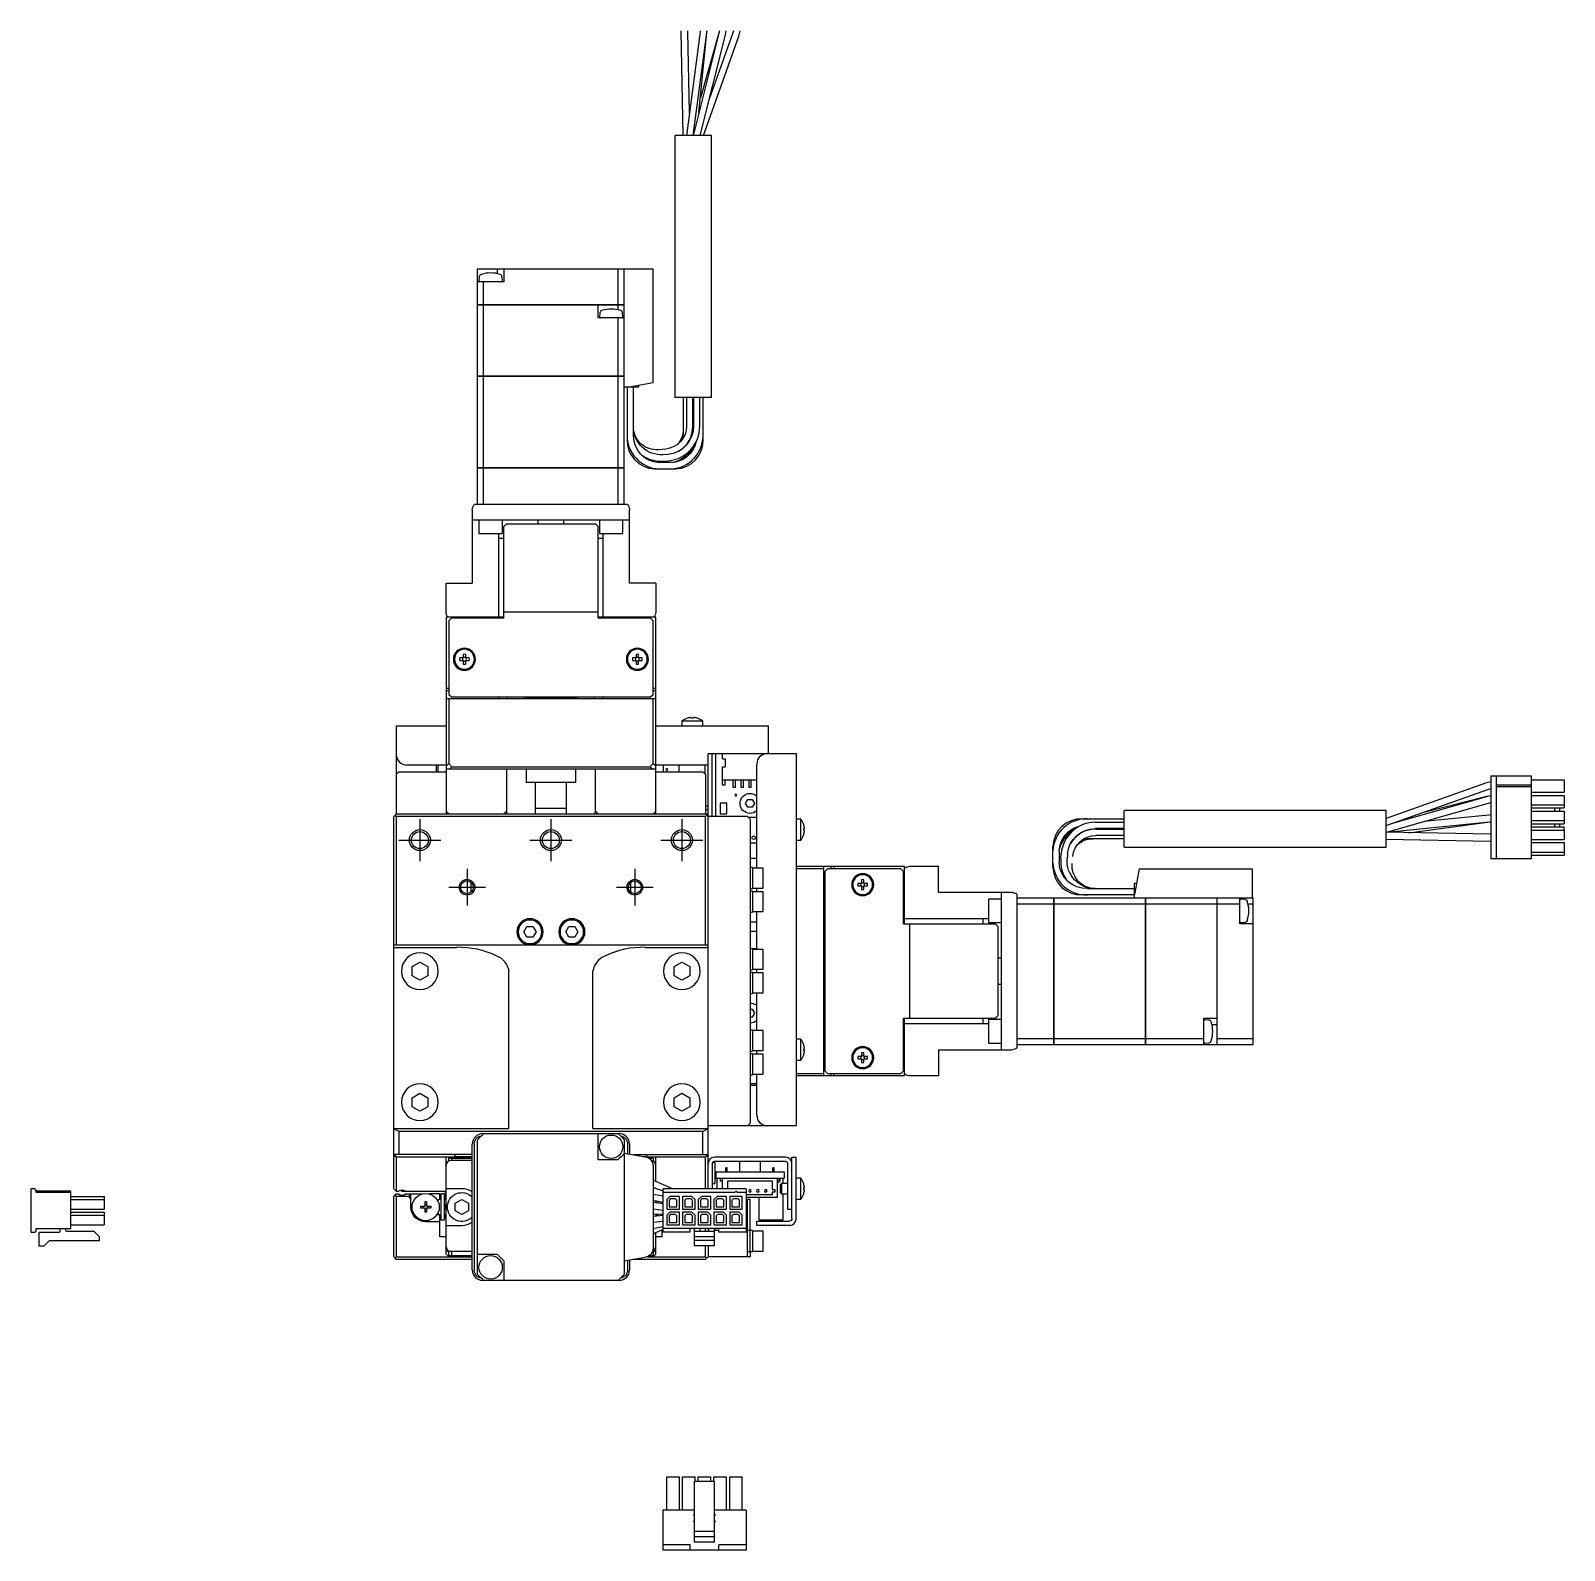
# Model space of a CAD drawing. Extents: x 0 to 1191, y -8 to 932.
# Drawn here: x 278.4 to 571.1, y 288.4 to 578.3 of the extents above; entities that cross this region are included whole.
import ezdxf

# ---------------------------------------------------------------- set-up
doc = ezdxf.new("R2010")
doc.units = 0
doc.header["$LTSCALE"] = 0.5
doc.linetypes.add('CENTER', pattern=[50.8, 31.75, -6.35, 6.35, -6.35])
for name, color, linetype in [('MSM_CENTER', 1, 'CENTER'), ('MSM_CONTINUOUS', 7, 'CONTINUOUS'), ('MSM_NARROW', 5, 'CONTINUOUS')]:
    doc.layers.add(name, color=color, linetype=linetype)

msp = doc.modelspace()

# ---------------------------------------------------------------- linework, layer by layer
at = {"layer": 'MSM_CENTER'}
for p, q in [((352.68, 427.88), (352.68, 419.88)), ((377.68, 427.88), (377.68, 419.88)), ((402.68, 427.88), (402.68, 419.88)), ((348.68, 423.88), (356.68, 423.88)), ((373.68, 423.88), (381.68, 423.88)), ((398.68, 423.88), (406.68, 423.88)), ((361.68, 418.38), (361.68, 411.38)), ((393.68, 418.38), (393.68, 411.38)), ((358.18, 414.88), (365.18, 414.88)), ((390.18, 414.88), (397.18, 414.88))]:
    msp.add_line(p, q, dxfattribs=at)
at = {"layer": 'MSM_CONTINUOUS'}
for p, q in [((402.48, 578.28), (402.49, 578.17)), ((402.49, 578.28), (402.49, 578.1)), ((402.49, 578.17), (402.88, 558.28)), ((406.15, 578.03), (403.53, 558.28)), ((403.79, 578.13), (403.79, 578.28)), ((404.1, 562.58), (403.79, 578.13)), ((404.84, 558.28), (407.44, 577.86)), ((409.75, 577.83), (404.87, 558.49)), ((405.93, 562.69), (407.45, 577.87)), ((406.17, 578.28), (406.15, 578.03)), ((406.15, 558.28), (411.01, 577.51)), ((409.72, 577.78), (406.21, 565.46)), ((406.82, 558.28), (413.56, 577.24)), ((407.44, 577.86), (407.47, 578.28)), ((407.45, 577.87), (407.48, 578.28)), ((412.33, 577.68), (407.9, 565.2)), ((409.83, 578.28), (409.72, 577.78)), ((409.84, 578.28), (409.75, 577.83)), ((411.01, 577.51), (411.15, 578.28)), ((412.5, 578.28), (412.33, 577.67)), ((413.56, 577.24), (413.82, 578.28)), ((413.56, 577.24), (413.82, 578.28)), ((408.33, 558.28), (401.33, 558.28)), ((401.33, 558.28), (401.33, 508.28)), ((408.33, 508.28), (408.33, 558.28)), ((363.68, 525.99), (363.68, 532.88)), ((363.68, 532.88), (391.68, 532.88)), ((367.43, 532.88), (367.43, 531.93)), ((368.68, 532.88), (368.68, 530.38)), ((390.53, 525.99), (390.53, 532.88)), ((391.68, 494.88), (391.68, 532.88)), ((397.18, 532.78), (391.68, 532.78)), ((397.18, 511.14), (397.18, 532.78)), ((368.68, 530.38), (363.68, 530.38)), ((364.02, 531.35), (363.95, 530.58)), ((364.84, 525.99), (364.84, 530.38)), ((368.42, 530.58), (368.35, 531.35)), ((363.68, 525.99), (391.68, 525.99)), ((363.68, 512.38), (363.68, 525.98)), ((391.68, 525.98), (363.68, 525.98)), ((363.69, 525.98), (363.69, 525.99)), ((364.84, 525.98), (364.84, 525.99)), ((364.84, 512.38), (364.84, 525.98)), ((386.68, 523.48), (386.68, 525.98)), ((387.02, 524.46), (386.95, 523.69)), ((390.43, 525.98), (390.43, 525.04)), ((390.53, 525.98), (390.53, 525.99)), ((391.42, 523.69), (391.35, 524.46)), ((391.67, 525.98), (391.67, 525.99)), ((391.68, 523.48), (386.68, 523.48)), ((390.53, 512.38), (390.53, 523.48)), ((363.68, 512.38), (391.68, 512.38)), ((363.68, 494.88), (363.68, 512.37)), ((391.68, 512.37), (363.68, 512.37)), ((363.69, 512.38), (363.69, 512.37)), ((364.84, 512.38), (364.84, 512.37)), ((364.84, 494.88), (364.84, 512.37)), ((390.53, 512.38), (390.53, 512.37)), ((390.53, 494.88), (390.53, 512.37)), ((391.67, 512.38), (391.67, 512.37)), ((394.48, 510.28), (391.68, 510.28)), ((392.23, 510.28), (392.23, 500.28)), ((392.28, 510.28), (397.18, 511.14)), ((393.43, 501.28), (393.43, 510.28)), ((394.48, 510.28), (394.48, 510.66)), ((408.33, 508.28), (401.33, 508.28)), ((402.93, 508.28), (402.93, 501.28)), ((403.58, 508.28), (403.58, 502.86)), ((404.78, 502.86), (404.78, 508.28)), ((404.88, 508.28), (404.88, 502.83)), ((406.08, 502.83), (406.08, 508.28)), ((406.73, 500.28), (406.73, 508.28)), ((402.93, 501.28), (402.81, 500.36)), ((399.59, 498.47), (398.2, 498.35)), ((363.68, 494.88), (391.68, 494.88)), ((363.68, 487.88), (363.68, 494.87)), ((391.68, 494.87), (363.68, 494.87)), ((363.69, 494.88), (363.69, 494.87)), ((364.84, 494.88), (364.84, 494.87)), ((364.84, 487.88), (364.84, 494.87)), ((390.53, 494.88), (390.53, 494.87)), ((390.53, 487.88), (390.53, 494.87)), ((391.67, 494.88), (391.67, 494.87)), ((391.68, 487.88), (391.68, 494.87)), ((397.44, 494.68), (401.53, 494.68)), ((400.61, 495.88), (398.36, 495.88)), ((400.03, 497.45), (399.1, 497.37)), ((399.2, 496.18), (400.12, 496.25)), ((362.68, 486.88), (362.68, 472.88)), ((392.3, 487.88), (363.07, 487.88)), ((392.68, 472.88), (392.68, 486.88)), ((392.68, 484.88), (362.68, 484.88)), ((363.93, 484.88), (363.93, 482.38)), ((368.43, 482.38), (368.43, 484.88)), ((369.18, 484.18), (368.68, 483.68)), ((368.68, 466.18), (368.68, 483.68)), ((369.18, 484.18), (386.18, 484.18)), ((375.18, 484.88), (375.18, 484.18)), ((380.18, 484.18), (380.18, 484.88)), ((386.68, 483.68), (386.18, 484.18)), ((386.68, 466.18), (386.68, 483.68)), ((386.93, 484.88), (386.93, 482.38)), ((391.43, 482.38), (391.43, 484.88)), ((363.93, 482.38), (368.43, 482.38)), ((367.68, 482.38), (367.68, 466.18)), ((368.68, 481.38), (367.68, 481.38)), ((387.68, 481.38), (386.68, 481.38)), ((386.93, 482.38), (391.43, 482.38)), ((387.68, 466.18), (387.68, 482.38)), ((357.68, 467.38), (357.68, 472.88)), ((357.68, 472.88), (362.68, 472.88)), ((397.68, 472.88), (392.68, 472.88)), ((397.68, 472.88), (397.68, 467.38)), ((368.68, 466.38), (357.68, 466.38)), ((357.68, 466.38), (357.68, 428.88)), ((358.68, 466.18), (358.18, 465.68)), ((358.18, 465.68), (358.18, 451.68)), ((368.68, 466.18), (358.68, 466.18)), ((386.68, 467.38), (368.68, 467.38)), ((397.68, 466.38), (386.68, 466.38)), ((396.68, 466.18), (386.68, 466.18)), ((397.18, 465.68), (396.68, 466.18)), ((397.18, 451.68), (397.18, 465.68)), ((397.68, 428.88), (397.68, 466.38)), ((360.94, 458.62), (360.27, 458.62)), ((360.27, 458.14), (360.94, 458.14)), ((360.94, 459.3), (360.94, 458.62)), ((360.94, 458.14), (360.94, 457.46)), ((361.42, 458.62), (361.42, 459.3)), ((362.1, 458.62), (361.42, 458.62)), ((361.42, 458.14), (362.1, 458.14)), ((361.42, 457.46), (361.42, 458.14)), ((393.94, 458.62), (393.27, 458.62)), ((393.27, 458.14), (393.94, 458.14)), ((393.94, 459.3), (393.94, 458.62)), ((393.94, 458.14), (393.94, 457.46)), ((394.42, 458.62), (394.42, 459.3)), ((395.1, 458.62), (394.42, 458.62)), ((394.42, 457.46), (394.42, 458.14)), ((394.42, 458.14), (395.1, 458.14)), ((357.68, 452.88), (358.18, 452.88)), ((358.18, 452.38), (357.68, 452.38)), ((357.68, 450.88), (397.68, 450.88)), ((358.18, 451.68), (358.68, 451.18)), ((358.18, 450.88), (358.18, 438.49)), ((358.68, 451.18), (396.68, 451.18)), ((367.68, 451.18), (367.68, 450.88)), ((369.43, 450.88), (369.43, 451.18)), ((372.68, 451.18), (372.68, 451.08)), ((372.68, 451.08), (382.68, 451.08)), ((372.68, 451.08), (372.88, 450.88)), ((382.48, 450.88), (382.68, 451.08)), ((382.68, 451.08), (382.68, 451.18)), ((385.93, 451.18), (385.93, 450.88)), ((387.68, 450.88), (387.68, 451.18)), ((396.68, 451.18), (397.18, 451.68)), ((397.18, 452.88), (397.68, 452.88)), ((397.68, 452.38), (397.18, 452.38)), ((397.18, 438.49), (397.18, 450.88)), ((348.18, 445.68), (348.18, 428.88)), ((348.18, 445.68), (357.68, 445.68)), ((397.68, 445.68), (419.18, 445.68)), ((406.68, 446.57), (402.68, 446.57)), ((402.68, 446.57), (402.68, 445.68)), ((403.76, 447.13), (403.73, 447.13)), ((404.48, 447.13), (404.48, 447.26)), ((404.88, 447.13), (404.48, 447.13)), ((404.88, 447.26), (404.88, 447.13)), ((405.63, 447.13), (405.61, 447.13)), ((406.68, 445.68), (406.68, 446.57)), ((419.18, 440.38), (419.18, 445.68)), ((407.68, 357.38), (407.68, 440.38)), ((407.68, 440.38), (424.48, 440.38)), ((408.48, 428.38), (408.48, 440.38)), ((409.18, 428.38), (409.18, 440.38)), ((410.43, 439.38), (410.43, 440.38)), ((410.43, 439.38), (410.93, 439.38)), ((410.93, 439.38), (410.93, 437.88)), ((424.48, 440.38), (424.48, 369.38)), ((348.68, 436.88), (348.18, 436.38)), ((348.68, 436.88), (357.68, 436.88)), ((357.68, 438.18), (350.18, 438.18)), ((355.88, 436.88), (355.88, 438.18)), ((356.18, 436.88), (356.18, 438.18)), ((357.68, 437.99), (358.18, 438.49)), ((397.68, 437.38), (357.68, 437.38)), ((358.18, 438.49), (358.8, 437.88)), ((358.8, 437.88), (358.3, 437.38)), ((358.8, 437.88), (396.57, 437.88)), ((369.2, 437.38), (369.2, 429.38)), ((372.93, 437.38), (372.93, 434.88)), ((382.43, 434.88), (382.43, 437.38)), ((386.17, 429.38), (386.17, 437.38)), ((396.57, 437.88), (397.18, 438.49)), ((397.07, 437.38), (396.57, 437.88)), ((397.18, 438.49), (397.68, 437.99)), ((407.68, 438.18), (397.68, 438.18)), ((397.68, 436.88), (406.68, 436.88)), ((399.18, 436.88), (399.18, 438.18)), ((402.13, 436.88), (402.13, 438.18)), ((407.18, 436.38), (406.68, 436.88)), ((407.03, 438.18), (407.03, 436.53)), ((407.18, 436.38), (407.18, 428.88)), ((410.43, 437.88), (410.93, 437.88)), ((410.43, 434.38), (410.43, 437.88)), ((416.98, 418.53), (416.98, 438.38)), ((557.08, 436.13), (564.73, 436.13)), ((557.08, 436.13), (557.08, 420.28)), ((558.1, 436.13), (558.1, 420.28)), ((564.73, 436.13), (564.73, 420.28)), ((382.43, 434.88), (372.93, 434.88)), ((374.68, 434.88), (374.68, 428.88)), ((380.68, 428.88), (380.68, 434.88)), ((410.43, 435.38), (416.98, 435.38)), ((410.93, 434.38), (410.43, 434.38)), ((410.93, 434.38), (410.93, 435.38)), ((412.43, 435.38), (412.43, 433.88)), ((412.93, 433.88), (412.43, 433.88)), ((412.93, 433.88), (412.93, 435.38)), ((413.93, 435.38), (413.93, 433.88)), ((414.43, 433.88), (413.93, 433.88)), ((414.43, 433.88), (414.43, 435.38)), ((415.43, 435.38), (415.43, 433.88)), ((415.93, 433.88), (415.43, 433.88)), ((415.93, 433.88), (415.93, 435.38)), ((416.93, 435.38), (416.93, 433.88)), ((416.98, 433.88), (416.93, 433.88)), ((556.05, 434.75), (537.08, 428.02)), ((537.08, 426.64), (556.49, 433.52)), ((557.08, 435.01), (556.05, 434.75)), ((556.48, 433.52), (557.08, 433.69)), ((556.49, 433.52), (557.08, 433.69)), ((564.73, 434.35), (558.1, 434.35)), ((564.73, 434.05), (558.1, 434.05)), ((564.73, 435.4), (571.08, 435.4)), ((571.08, 435.4), (571.08, 433)), ((407.68, 430.38), (407.18, 430.38)), ((409.98, 430.9), (409.98, 428.9)), ((411.23, 430.9), (409.98, 430.9)), ((411.23, 428.9), (411.23, 430.9)), ((414.82, 430.88), (415.25, 431.63)), ((415.25, 430.13), (414.82, 430.88)), ((415.25, 431.63), (416.12, 431.63)), ((416.12, 431.63), (416.55, 430.88)), ((416.55, 430.88), (416.12, 430.13)), ((537.17, 425.37), (556.59, 430.91)), ((556.23, 432.16), (538.02, 426.97)), ((556.32, 432.2), (544.01, 429.1)), ((557.08, 432.33), (556.23, 432.16)), ((557.08, 432.34), (556.32, 432.2)), ((556.59, 430.91), (557.08, 431.02)), ((564.73, 433), (571.08, 433)), ((564.73, 432.4), (571.08, 432.4)), ((564.73, 430.6), (571.08, 430.6)), ((571.08, 432.4), (571.08, 430.6)), ((571.08, 430.6), (571.08, 430)), ((347.93, 428.63), (347.68, 428.38)), ((347.68, 357.38), (347.68, 428.38)), ((348.18, 428.88), (347.93, 428.63)), ((348.18, 428.38), (347.93, 428.63)), ((348.18, 428.88), (407.68, 428.88)), ((407.18, 428.38), (348.18, 428.38)), ((348.18, 428.38), (348.18, 403.88)), ((358.18, 428.88), (357.68, 429.38)), ((369.2, 429.38), (368.7, 428.88)), ((369.38, 428.88), (369.2, 429.38)), ((380.68, 429.88), (374.68, 429.88)), ((386.17, 429.38), (385.99, 428.88)), ((386.67, 428.88), (386.17, 429.38)), ((397.68, 429.38), (397.18, 428.88)), ((407.68, 429.68), (407.18, 429.68)), ((407.43, 428.63), (407.18, 428.88)), ((407.43, 428.63), (407.18, 428.38)), ((407.18, 403.88), (407.18, 428.38)), ((407.68, 428.38), (407.43, 428.63)), ((415.18, 428.38), (407.68, 428.38)), ((409.98, 428.9), (411.23, 428.9)), ((415.68, 427.88), (415.18, 428.38)), ((416.12, 430.13), (415.25, 430.13)), ((415.34, 428.22), (416.98, 428.22)), ((415.68, 427.88), (415.68, 369.88)), ((425.38, 427.88), (424.48, 427.88)), ((425.38, 423.88), (425.38, 427.88)), ((479.08, 427.93), (487.08, 427.93)), ((487.08, 422.53), (487.08, 429.53)), ((537.08, 429.53), (487.08, 429.53)), ((537.08, 422.53), (537.08, 429.53)), ((537.21, 425.39), (556.81, 427.35)), ((541.38, 425.29), (556.84, 427.34)), ((556.68, 428.64), (544.27, 427.4)), ((557.08, 428.67), (556.68, 428.64)), ((556.81, 427.35), (557.08, 427.37)), ((564.73, 430), (571.08, 430)), ((564.73, 429.4), (571.08, 429.4)), ((564.73, 427.6), (571.08, 427.6)), ((569.19, 430), (569.19, 429.4)), ((570.19, 430), (570.19, 429.4)), ((571.08, 429.4), (571.08, 427.6)), ((571.08, 427.6), (571.08, 427)), ((425.94, 426.8), (425.94, 426.83)), ((425.94, 426.08), (426.07, 426.08)), ((425.94, 425.68), (425.94, 426.08)), ((426.07, 425.68), (425.94, 425.68)), ((425.94, 424.93), (425.94, 424.95)), ((481.64, 427.28), (487.08, 427.28)), ((487.08, 426.08), (481.64, 426.08)), ((481.66, 425.98), (487.08, 425.98)), ((487.08, 424.78), (481.66, 424.78)), ((557, 424.98), (537.08, 425.38)), ((557.08, 424.98), (556.93, 424.98)), ((557.08, 424.98), (557, 424.98)), ((564.73, 427), (571.08, 427)), ((564.73, 426.4), (571.08, 426.4)), ((564.73, 425.8), (571.08, 425.8)), ((569.19, 427), (569.19, 426.4)), ((570.19, 427), (570.19, 426.4)), ((571.08, 425.8), (571.08, 426.4)), ((571.08, 425.8), (571.08, 424)), ((416.98, 423.32), (415.68, 423.32)), ((424.48, 423.88), (425.38, 423.88)), ((473.48, 418.63), (473.48, 422.72)), ((474.68, 421.8), (474.68, 419.55)), ((480.08, 424.13), (479.17, 424)), ((487.08, 424.13), (480.08, 424.13)), ((487.08, 422.53), (537.08, 422.53)), ((537.08, 424.08), (556.98, 423.68)), ((556.98, 423.68), (557.08, 423.68)), ((564.73, 424), (571.08, 424)), ((564.73, 423.4), (571.08, 423.4)), ((564.73, 421.6), (571.08, 421.6)), ((571.08, 423.4), (571.08, 421.6)), ((571.08, 421.6), (571.08, 421)), ((416.98, 420.38), (415.68, 420.38)), ((416.18, 418.63), (415.68, 418.63)), ((416.18, 418.63), (416.18, 414.63)), ((424.48, 418.88), (445.18, 418.88)), ((429.68, 418.88), (429.68, 378.88)), ((431.18, 418.38), (431.18, 418.88)), ((431.68, 418.88), (431.68, 418.38)), ((445.18, 407.88), (445.18, 418.88)), ((446.18, 418.88), (451.68, 418.88)), ((451.68, 413.88), (451.68, 418.88)), ((474.99, 420.39), (475.06, 421.31)), ((476.25, 421.22), (476.18, 420.29)), ((564.73, 420.28), (557.08, 420.28)), ((564.73, 421), (571.08, 421)), ((362.48, 413.94), (362.48, 415.81)), ((392.88, 415.81), (392.88, 413.94)), ((418.18, 418.53), (416.18, 418.53)), ((418.18, 414.73), (418.18, 418.53)), ((429.68, 418.38), (424.48, 418.38)), ((430.48, 418.38), (429.98, 417.88)), ((429.98, 417.88), (429.98, 379.88)), ((444.48, 418.38), (430.48, 418.38)), ((436.94, 415.62), (436.27, 415.62)), ((436.94, 416.3), (436.94, 415.62)), ((437.42, 415.62), (437.42, 416.3)), ((438.1, 415.62), (437.42, 415.62)), ((444.98, 417.88), (444.48, 418.38)), ((444.98, 407.88), (444.98, 417.88)), ((489.95, 418.38), (489.08, 413.48)), ((489.08, 412.88), (489.08, 415.68)), ((489.08, 415.68), (489.47, 415.68)), ((489.95, 418.38), (511.58, 418.38)), ((511.58, 412.88), (511.58, 418.38)), ((415.68, 414.63), (416.18, 414.63)), ((416.18, 414.13), (415.68, 414.13)), ((416.18, 414.73), (418.18, 414.73)), ((416.18, 414.13), (416.18, 410.13)), ((418.18, 414.03), (416.18, 414.03)), ((416.98, 414.03), (416.98, 414.73)), ((418.18, 410.23), (418.18, 414.03)), ((436.27, 415.14), (436.94, 415.14)), ((436.94, 415.14), (436.94, 414.46)), ((437.42, 414.46), (437.42, 415.14)), ((437.42, 415.14), (438.1, 415.14)), ((465.68, 413.88), (451.68, 413.88)), ((463.68, 383.88), (463.68, 413.88)), ((466.68, 384.26), (466.68, 413.49)), ((466.68, 412.88), (473.67, 412.88)), ((473.67, 384.88), (473.67, 412.88)), ((473.68, 412.87), (473.67, 412.87)), ((473.68, 412.88), (511.68, 412.88)), ((473.68, 412.88), (473.68, 384.88)), ((489.08, 413.43), (479.08, 413.43)), ((480.08, 414.63), (489.08, 414.63)), ((491.17, 384.88), (491.17, 412.88)), ((491.18, 412.87), (491.17, 412.87)), ((491.18, 412.88), (491.18, 384.88)), ((504.78, 412.88), (504.78, 384.88)), ((504.78, 412.87), (504.79, 412.87)), ((504.79, 412.88), (504.79, 384.88)), ((509.18, 407.88), (509.18, 412.88)), ((511.68, 384.88), (511.68, 412.88)), ((415.68, 410.13), (416.18, 410.13)), ((416.18, 410.23), (418.18, 410.23)), ((416.98, 403.03), (416.98, 410.23)), ((461.18, 412.63), (461.18, 408.13)), ((463.68, 412.63), (461.18, 412.63)), ((466.68, 411.72), (473.67, 411.72)), ((473.68, 411.72), (473.67, 411.72)), ((473.68, 411.72), (491.17, 411.72)), ((491.18, 411.72), (491.17, 411.72)), ((491.18, 411.72), (504.78, 411.72)), ((504.78, 411.72), (504.79, 411.72)), ((504.79, 411.72), (509.18, 411.72)), ((510.16, 412.54), (509.39, 412.61)), ((511.68, 411.63), (510.74, 411.63)), ((372.53, 406.38), (373.11, 407.38)), ((373.11, 407.38), (374.26, 407.38)), ((374.26, 407.38), (374.84, 406.38)), ((380.53, 406.38), (381.11, 407.38)), ((381.11, 407.38), (382.26, 407.38)), ((382.26, 407.38), (382.84, 406.38)), ((415.68, 408.3), (416.98, 408.3)), ((429.98, 408.88), (429.68, 408.88)), ((429.68, 407.13), (429.98, 407.13)), ((461.18, 408.88), (444.98, 408.88)), ((444.98, 407.88), (462.48, 407.88)), ((446.18, 389.88), (446.18, 407.88)), ((460.18, 407.88), (460.18, 408.88)), ((461.18, 408.13), (463.68, 408.13)), ((462.98, 407.38), (462.48, 407.88)), ((462.98, 407.38), (462.98, 390.38)), ((511.68, 407.88), (509.18, 407.88)), ((509.39, 408.15), (510.16, 408.21)), ((373.11, 405.38), (372.53, 406.38)), ((374.26, 405.38), (373.11, 405.38)), ((374.84, 406.38), (374.26, 405.38)), ((381.11, 405.38), (380.53, 406.38)), ((382.26, 405.38), (381.11, 405.38)), ((382.84, 406.38), (382.26, 405.38)), ((416.98, 406.42), (415.68, 406.42)), ((347.68, 403.88), (407.68, 403.88)), ((347.68, 403.42), (359.68, 403.42)), ((395.68, 403.42), (407.68, 403.42)), ((415.68, 403.22), (416.98, 403.22)), ((416.18, 403.13), (415.68, 403.13)), ((416.18, 403.13), (416.18, 399.13)), ((418.18, 403.03), (416.18, 403.03)), ((418.18, 399.23), (418.18, 403.03)), ((429.88, 403.88), (429.68, 403.68)), ((429.88, 403.88), (429.88, 393.88)), ((429.98, 403.88), (429.88, 403.88)), ((463.68, 401.38), (462.98, 401.38)), ((351.18, 399.74), (352.68, 400.61)), ((351.18, 398.01), (351.18, 399.74)), ((352.68, 400.61), (354.18, 399.74)), ((354.18, 399.74), (354.18, 398.01)), ((369.68, 368.88), (369.68, 398.86)), ((385.68, 368.88), (385.68, 398.86)), ((401.18, 399.74), (402.68, 400.61)), ((401.18, 398.01), (401.18, 399.74)), ((402.68, 400.61), (404.18, 399.74)), ((404.18, 399.74), (404.18, 398.01)), ((415.68, 399.13), (416.18, 399.13)), ((416.18, 398.63), (415.68, 398.63)), ((416.18, 399.23), (418.18, 399.23)), ((416.18, 398.63), (416.18, 394.63)), ((418.18, 398.53), (416.18, 398.53)), ((416.98, 398.53), (416.98, 399.23)), ((418.18, 394.73), (418.18, 398.53)), ((352.68, 397.14), (351.18, 398.01)), ((354.18, 398.01), (352.68, 397.14)), ((402.68, 397.14), (401.18, 398.01)), ((404.18, 398.01), (402.68, 397.14)), ((462.98, 396.38), (463.68, 396.38)), ((415.68, 394.63), (416.18, 394.63)), ((416.18, 394.73), (418.18, 394.73)), ((416.98, 387.53), (416.98, 394.73)), ((429.68, 394.08), (429.88, 393.88)), ((429.88, 393.88), (429.98, 393.88)), ((415.68, 391.63), (416.12, 391.63)), ((416.12, 390.13), (415.68, 390.13)), ((416.12, 391.63), (416.55, 390.88)), ((416.55, 390.88), (416.12, 390.13)), ((429.98, 390.63), (429.68, 390.63)), ((444.98, 379.88), (444.98, 389.88)), ((444.98, 389.88), (462.48, 389.88)), ((445.18, 378.88), (445.18, 389.88)), ((460.18, 388.88), (460.18, 389.88)), ((461.18, 389.63), (461.18, 385.13)), ((463.68, 389.63), (461.18, 389.63)), ((462.48, 389.88), (462.98, 390.38)), ((502.28, 389.88), (504.78, 389.88)), ((502.28, 384.88), (502.28, 389.88)), ((503.27, 389.54), (502.5, 389.61)), ((416.18, 387.63), (415.68, 387.63)), ((416.18, 387.63), (416.18, 383.63)), ((418.18, 387.53), (416.18, 387.53)), ((418.18, 383.73), (418.18, 387.53)), ((429.68, 388.88), (429.98, 388.88)), ((444.98, 388.88), (461.18, 388.88)), ((504.78, 388.63), (503.85, 388.63)), ((415.68, 383.63), (416.18, 383.63)), ((416.18, 383.73), (418.18, 383.73)), ((416.98, 383.03), (416.98, 383.73)), ((425.38, 385.88), (424.48, 385.88)), ((425.38, 381.88), (425.38, 385.88)), ((425.94, 384.8), (425.94, 384.83)), ((425.94, 384.08), (426.07, 384.08)), ((425.94, 383.68), (425.94, 384.08)), ((426.07, 383.68), (425.94, 383.68)), ((451.68, 383.88), (451.68, 378.88)), ((451.68, 383.88), (465.68, 383.88)), ((461.18, 385.13), (463.68, 385.13)), ((466.68, 386.03), (473.67, 386.03)), ((466.68, 384.88), (473.67, 384.88)), ((473.68, 386.04), (473.67, 386.04)), ((473.68, 384.89), (473.67, 384.89)), ((473.68, 386.03), (491.17, 386.03)), ((473.68, 384.88), (491.17, 384.88)), ((491.18, 386.04), (491.17, 386.04)), ((491.18, 384.89), (491.17, 384.89)), ((491.18, 386.03), (502.28, 386.03)), ((491.18, 384.88), (504.78, 384.88)), ((502.5, 385.15), (503.27, 385.21)), ((504.78, 386.04), (504.79, 386.04)), ((504.78, 384.89), (504.79, 384.89)), ((504.79, 386.03), (511.68, 386.03)), ((504.79, 384.88), (511.68, 384.88)), ((416.18, 383.13), (415.68, 383.13)), ((416.18, 383.13), (416.18, 379.13)), ((418.18, 383.03), (416.18, 383.03)), ((418.18, 379.23), (418.18, 383.03)), ((424.48, 381.88), (425.38, 381.88)), ((425.94, 382.93), (425.94, 382.95)), ((436.94, 382.62), (436.27, 382.62)), ((436.27, 382.14), (436.94, 382.14)), ((436.94, 383.3), (436.94, 382.62)), ((436.94, 382.14), (436.94, 381.46)), ((437.42, 382.62), (437.42, 383.3)), ((438.1, 382.62), (437.42, 382.62)), ((437.42, 382.14), (438.1, 382.14)), ((437.42, 381.46), (437.42, 382.14)), ((415.68, 379.13), (416.18, 379.13)), ((416.18, 379.23), (418.18, 379.23)), ((416.98, 371.38), (416.98, 379.23)), ((424.48, 379.38), (429.68, 379.38)), ((445.18, 378.88), (424.48, 378.88)), ((429.98, 379.88), (430.48, 379.38)), ((430.48, 379.38), (444.48, 379.38)), ((431.18, 378.88), (431.18, 379.38)), ((431.68, 379.38), (431.68, 378.88)), ((444.48, 379.38), (444.98, 379.88)), ((451.68, 378.88), (446.18, 378.88)), ((351.18, 374.74), (352.68, 375.61)), ((351.18, 373.01), (351.18, 374.74)), ((352.68, 375.61), (354.18, 374.74)), ((354.18, 374.74), (354.18, 373.01)), ((401.18, 374.74), (402.68, 375.61)), ((401.18, 373.01), (401.18, 374.74)), ((402.68, 375.61), (404.18, 374.74)), ((404.18, 374.74), (404.18, 373.01)), ((416.98, 377.38), (415.68, 377.38)), ((416.98, 377.08), (415.68, 377.08)), ((352.68, 372.14), (351.18, 373.01)), ((354.18, 373.01), (352.68, 372.14)), ((402.68, 372.14), (401.18, 373.01)), ((404.18, 373.01), (402.68, 372.14)), ((347.68, 368.88), (369.68, 368.88)), ((347.68, 368.79), (348.68, 368.33)), ((385.68, 368.88), (407.68, 368.88)), ((406.68, 368.33), (407.68, 368.79)), ((424.48, 369.38), (407.68, 369.38)), ((415.18, 369.38), (415.68, 369.88)), ((348.68, 368.33), (348.68, 363.88)), ((348.68, 368.33), (406.68, 368.33)), ((362.68, 341.88), (362.68, 365.88)), ((363.07, 341.88), (363.07, 365.88)), ((363.68, 341.03), (363.68, 366.72)), ((364.68, 367.88), (390.68, 367.88)), ((386.68, 362.88), (386.68, 367.88)), ((391.68, 366.72), (391.68, 341.03)), ((392.3, 365.88), (392.3, 364.07)), ((392.68, 365.88), (392.68, 364)), ((406.68, 363.88), (406.68, 368.33)), ((362.68, 363.88), (347.68, 363.88)), ((347.68, 363.38), (347.93, 363.63)), ((347.93, 363.63), (348.18, 363.88)), ((347.93, 363.63), (348.18, 363.38)), ((348.18, 363.38), (348.18, 356.88)), ((362.68, 363.38), (348.18, 363.38)), ((357.68, 344.88), (357.68, 363.38)), ((358.18, 362.64), (358.18, 363.18)), ((358.18, 363.18), (362.68, 363.18)), ((358.68, 363.18), (358.68, 362.78)), ((359.18, 363.88), (359.53, 363.53)), ((359.53, 363.53), (362.68, 363.53)), ((391.68, 364.18), (395.7, 363.47)), ((393.39, 363.88), (407.68, 363.88)), ((395.37, 363.53), (395.83, 363.53)), ((395.83, 363.53), (396.18, 363.88)), ((407.18, 363.38), (396.03, 363.38)), ((396.41, 363.18), (397.18, 363.18)), ((396.68, 362.94), (396.68, 363.18)), ((397.18, 363.18), (397.18, 362.64)), ((397.68, 358.77), (397.68, 363.38)), ((407.18, 363.88), (407.68, 363.38)), ((407.18, 363.38), (407.43, 363.63)), ((407.18, 357.34), (407.18, 363.38)), ((422.48, 363.38), (408.88, 363.38)), ((423.68, 351.68), (423.68, 363.38)), ((423.68, 363.38), (424.48, 363.38)), ((424.48, 351.58), (424.48, 363.38)), ((357.88, 362.38), (357.68, 362.38)), ((362.68, 362.78), (358.68, 362.78)), ((390.43, 362.88), (386.68, 362.88)), ((397.18, 361.7), (397.18, 346.06)), ((397.68, 362.38), (397.48, 362.38)), ((408.48, 362.18), (408.48, 357.38)), ((408.98, 362.38), (408.54, 362.38)), ((422.48, 362.58), (408.88, 362.58)), ((408.98, 362.38), (408.98, 358.38)), ((409.18, 360.58), (422.18, 360.58)), ((409.18, 360.58), (409.18, 359.38)), ((411.06, 360.58), (411.06, 361.38)), ((411.31, 361.38), (411.06, 361.38)), ((411.31, 360.58), (411.31, 361.38)), ((413.68, 362.58), (413.68, 360.58)), ((417.68, 360.58), (417.68, 362.58)), ((420.31, 361.38), (420.06, 361.38)), ((420.06, 360.58), (420.06, 361.38)), ((420.31, 360.58), (420.31, 361.38)), ((422.18, 360.58), (422.18, 359.38)), ((422.88, 353.38), (422.88, 362.18)), ((279.12, 357.34), (278.4, 357.34)), ((278.4, 357.34), (278.4, 349.06)), ((348.18, 356.88), (347.68, 357.38)), ((349.18, 357.12), (349.18, 356.88)), ((360.68, 357.38), (357.68, 357.38)), ((397.18, 358.98), (401.03, 357.34)), ((397.18, 357.61), (399.08, 357)), ((397.2, 357.67), (397.82, 357.41)), ((397.68, 357.45), (397.68, 357.46)), ((414.93, 357.34), (399.08, 357.34)), ((399.08, 349.06), (399.08, 357.34)), ((407.68, 357.38), (407.65, 357.34)), ((408.48, 357.38), (407.68, 357.38)), ((408.48, 358.38), (408.98, 358.38)), ((409.18, 359.38), (422.18, 359.38)), ((409.43, 357.34), (409.43, 359.38)), ((409.98, 359.38), (409.98, 358.83)), ((410.43, 358.83), (409.98, 358.83)), ((410.43, 357.34), (410.43, 359.38)), ((411.43, 357.34), (411.43, 358.88)), ((411.43, 358.88), (419.93, 358.88)), ((414.93, 357.34), (414.93, 349.06)), ((419.93, 358.88), (419.93, 357.23)), ((419.93, 357.23), (420.43, 357.23)), ((420.43, 357.23), (420.43, 356.73)), ((420.93, 355.68), (420.93, 359.38)), ((421.16, 358.58), (420.93, 358.58)), ((421.16, 359.38), (421.16, 358.58)), ((421.39, 358.83), (421.16, 358.83)), ((421.39, 359.38), (421.39, 358.83)), ((421.68, 358.38), (421.48, 358.18)), ((421.48, 356.58), (421.48, 358.18)), ((421.68, 358.38), (421.68, 356.38)), ((422.88, 358.38), (421.68, 358.38)), ((421.93, 359.38), (421.93, 358.38)), ((425.38, 359.38), (424.48, 359.38)), ((425.38, 355.38), (425.38, 359.38)), ((425.94, 358.3), (425.94, 358.33)), ((425.94, 357.58), (426.07, 357.58)), ((425.94, 357.18), (425.94, 357.58)), ((426.07, 357.18), (425.94, 357.18)), ((279.42, 356.63), (279.42, 357.04)), ((286.05, 356.88), (279.42, 356.88)), ((286.05, 356.63), (279.42, 356.63)), ((286.05, 349.77), (286.05, 356.88)), ((286.05, 355.9), (292.4, 355.9)), ((286.05, 355.3), (292.4, 355.3)), ((292.4, 355.9), (292.4, 353.5)), ((347.68, 355.88), (348.18, 356.38)), ((347.68, 344.38), (347.68, 355.88)), ((347.93, 356.13), (348.18, 355.88)), ((348.18, 356.88), (348.62, 356.88)), ((348.18, 356.38), (348.62, 356.38)), ((348.18, 355.88), (348.18, 344.38)), ((350.48, 355.88), (348.18, 355.88)), ((349.18, 356.88), (357.48, 356.88)), ((349.95, 356.38), (353.07, 356.38)), ((350.98, 356.23), (350.48, 355.88)), ((350.48, 355.88), (350.98, 355.38)), ((350.98, 353.88), (350.98, 356.38)), ((353.93, 354.88), (353.64, 354.88)), ((353.64, 354.88), (353.64, 354.08)), ((353.64, 354.35), (353.93, 354.35)), ((353.93, 354.88), (353.93, 354.08)), ((356.48, 356.38), (354.5, 356.38)), ((356.19, 355.26), (356.48, 355.43)), ((356.48, 355.43), (356.48, 356.38)), ((357.28, 356.38), (356.68, 356.38)), ((356.68, 356.38), (356.68, 351.38)), ((357.28, 356.38), (357.28, 351.38)), ((357.48, 356.88), (357.48, 355.43)), ((357.48, 356.65), (357.68, 356.65)), ((357.68, 355.31), (357.48, 355.43)), ((359.43, 354.6), (360.68, 355.32)), ((359.43, 353.15), (359.43, 354.6)), ((360.68, 355.32), (361.93, 354.6)), ((361.93, 354.6), (361.93, 353.15)), ((397.18, 356.35), (399.08, 355.99)), ((399.08, 354.77), (397.18, 355.13)), ((399.08, 354.48), (397.18, 354.75)), ((397.68, 355.04), (397.68, 354.68)), ((398.08, 354.96), (398.08, 354.62)), ((398.68, 354.84), (398.68, 354.54)), ((412.85, 356.63), (399.08, 356.63)), ((400.4, 355.9), (399.8, 355.3)), ((399.8, 355.3), (399.8, 353.5)), ((400.47, 355.45), (400.22, 355.2)), ((400.22, 355.2), (400.22, 353.95)), ((402.2, 355.9), (400.4, 355.9)), ((401.44, 355.45), (400.47, 355.45)), ((401.69, 355.2), (401.44, 355.45)), ((401.69, 353.95), (401.69, 355.2)), ((402.2, 353.5), (402.2, 355.9)), ((402.8, 355.9), (402.8, 353.5)), ((404.6, 355.9), (402.8, 355.9)), ((403.47, 355.45), (403.22, 355.2)), ((403.22, 355.2), (403.22, 353.95)), ((404.44, 355.45), (403.47, 355.45)), ((404.69, 355.2), (404.44, 355.45)), ((404.6, 355.9), (405.2, 355.3)), ((404.69, 353.95), (404.69, 355.2)), ((405.2, 353.5), (405.2, 355.3)), ((406.4, 355.9), (405.8, 355.3)), ((405.8, 355.3), (405.8, 353.5)), ((406.47, 355.45), (406.22, 355.2)), ((406.22, 355.2), (406.22, 353.95)), ((408.2, 355.9), (406.4, 355.9)), ((407.44, 355.45), (406.47, 355.45)), ((407.69, 355.2), (407.44, 355.45)), ((407.69, 353.95), (407.69, 355.2)), ((408.2, 353.5), (408.2, 355.9)), ((409.4, 355.9), (408.8, 355.3)), ((408.8, 355.3), (408.8, 353.5)), ((409.47, 355.45), (409.22, 355.2)), ((409.22, 355.2), (409.22, 353.95)), ((411.2, 355.9), (409.4, 355.9)), ((410.44, 355.45), (409.47, 355.45)), ((410.69, 355.2), (410.44, 355.45)), ((410.69, 353.95), (410.69, 355.2)), ((411.2, 353.5), (411.2, 355.9)), ((414.2, 355.9), (411.8, 355.9)), ((411.8, 355.9), (411.8, 353.5)), ((412.47, 355.45), (412.22, 355.2)), ((412.22, 355.2), (412.22, 353.95)), ((413.44, 355.45), (412.47, 355.45)), ((412.85, 356.63), (412.85, 356.73)), ((413.15, 356.73), (413.15, 356.63)), ((414.93, 356.63), (413.15, 356.63)), ((413.69, 355.2), (413.44, 355.45)), ((413.69, 353.95), (413.69, 355.2)), ((414.2, 353.5), (414.2, 355.9)), ((419.93, 356.18), (414.93, 356.18)), ((420.93, 355.68), (414.93, 355.68)), ((415.18, 344.38), (415.18, 355.38)), ((415.18, 355.38), (415.68, 355.38)), ((415.68, 345.38), (415.68, 355.38)), ((417.43, 351.38), (417.43, 355.68)), ((419.93, 356.73), (419.93, 356.18)), ((420.43, 356.73), (419.93, 356.73)), ((421.48, 356.58), (421.68, 356.38)), ((421.68, 356.38), (422.88, 356.38)), ((421.93, 356.38), (421.93, 351.38)), ((424.48, 355.38), (425.38, 355.38)), ((425.94, 356.43), (425.94, 356.45)), ((286.05, 353.5), (292.4, 353.5)), ((286.05, 352.9), (292.4, 352.9)), ((286.05, 352.3), (292.4, 352.3)), ((292.4, 352.9), (292.4, 350.5)), ((352.78, 354.02), (352.78, 353.73)), ((352.78, 354.02), (353.58, 354.02)), ((352.78, 353.73), (353.58, 353.73)), ((353.31, 354.02), (353.31, 353.73)), ((353.64, 353.67), (353.64, 352.88)), ((353.64, 353.41), (353.93, 353.41)), ((353.93, 352.88), (353.64, 352.88)), ((353.93, 353.67), (353.93, 352.88)), ((353.99, 354.02), (354.78, 354.02)), ((353.99, 353.73), (354.78, 353.73)), ((354.25, 353.73), (354.25, 354.02)), ((354.78, 354.02), (354.78, 353.73)), ((356.48, 352.33), (356.19, 352.5)), ((356.48, 348.18), (356.48, 352.33)), ((357.28, 351.38), (356.68, 351.38)), ((357.48, 352.33), (357.68, 352.44)), ((357.48, 352.33), (357.48, 351.88)), ((357.48, 351.88), (357.68, 351.88)), ((357.68, 351.68), (357.48, 351.88)), ((360.68, 352.43), (359.43, 353.15)), ((361.93, 353.15), (360.68, 352.43)), ((397.18, 353.54), (399.08, 353.26)), ((399.08, 352.51), (397.18, 352.47)), ((397.18, 352.14), (399.08, 352.3)), ((397.68, 352.48), (397.68, 352.19)), ((397.68, 352.44), (397.88, 352.33)), ((397.88, 352.2), (397.88, 352.33)), ((398.08, 352.49), (398.08, 352.22)), ((398.68, 352.5), (398.68, 352.27)), ((399.08, 352.44), (398.88, 352.33)), ((398.88, 352.33), (398.88, 352.29)), ((399.8, 353.5), (402.2, 353.5)), ((399.8, 352.3), (400.4, 352.9)), ((399.8, 352.3), (399.8, 350.5)), ((400.22, 353.95), (401.69, 353.95)), ((400.47, 352.45), (400.22, 352.2)), ((400.22, 352.2), (400.22, 350.95)), ((402.2, 352.9), (400.4, 352.9)), ((401.44, 352.45), (400.47, 352.45)), ((401.69, 352.2), (401.44, 352.45)), ((401.69, 350.95), (401.69, 352.2)), ((402.2, 350.5), (402.2, 352.9)), ((402.8, 353.5), (405.2, 353.5)), ((402.8, 352.9), (402.8, 350.5)), ((404.6, 352.9), (402.8, 352.9)), ((403.22, 353.95), (404.69, 353.95)), ((403.47, 352.45), (403.22, 352.2)), ((403.22, 352.2), (403.22, 350.95)), ((404.44, 352.45), (403.47, 352.45)), ((404.69, 352.2), (404.44, 352.45)), ((405.2, 352.3), (404.6, 352.9)), ((404.69, 350.95), (404.69, 352.2)), ((405.2, 350.5), (405.2, 352.3)), ((405.8, 353.5), (408.2, 353.5)), ((405.8, 352.9), (405.8, 350.5)), ((407.6, 352.9), (405.8, 352.9)), ((406.22, 353.95), (407.69, 353.95)), ((406.47, 352.45), (406.22, 352.2)), ((406.22, 352.2), (406.22, 350.95)), ((407.44, 352.45), (406.47, 352.45)), ((407.69, 352.2), (407.44, 352.45)), ((408.2, 352.3), (407.6, 352.9)), ((407.69, 350.95), (407.69, 352.2)), ((408.2, 350.5), (408.2, 352.3)), ((408.8, 353.5), (411.2, 353.5)), ((410.6, 352.9), (408.8, 352.9)), ((408.8, 352.9), (408.8, 350.5)), ((409.22, 353.95), (410.69, 353.95)), ((409.47, 352.45), (409.22, 352.2)), ((409.22, 352.2), (409.22, 350.95)), ((410.44, 352.45), (409.47, 352.45)), ((410.69, 352.2), (410.44, 352.45)), ((411.2, 352.3), (410.6, 352.9)), ((410.69, 350.95), (410.69, 352.2)), ((411.2, 350.5), (411.2, 352.3)), ((411.8, 353.5), (414.2, 353.5)), ((413.6, 352.9), (411.8, 352.9)), ((411.8, 352.9), (411.8, 350.5)), ((412.22, 353.95), (413.69, 353.95)), ((412.47, 352.45), (412.22, 352.2)), ((412.22, 352.2), (412.22, 350.95)), ((413.44, 352.45), (412.47, 352.45)), ((413.69, 352.2), (413.44, 352.45)), ((414.2, 352.3), (413.6, 352.9)), ((413.69, 350.95), (413.69, 352.2)), ((414.2, 350.5), (414.2, 352.3)), ((421.93, 351.38), (417.43, 351.38)), ((423.68, 353.38), (422.88, 353.38)), ((278.4, 349.06), (279.12, 349.06)), ((279.42, 349.77), (286.05, 349.77)), ((279.42, 349.36), (279.42, 349.77)), ((279.95, 349.02), (279.95, 346.49)), ((283.8, 349.02), (279.95, 349.02)), ((283.95, 349.77), (283.95, 349.17)), ((285.1, 349.49), (285.1, 349.77)), ((290.51, 349.21), (285.38, 349.21)), ((286.05, 350.5), (292.4, 350.5)), ((291.51, 348.21), (290.51, 349.21)), ((356.48, 351.08), (353.78, 351.08)), ((357.68, 350.38), (360.68, 350.38)), ((399.08, 351.1), (397.18, 350.94)), ((399.08, 350.12), (397.18, 349.71)), ((399.08, 349.58), (397.18, 348.77)), ((397.68, 344.88), (397.68, 348.98)), ((398.88, 349.49), (398.88, 348.18)), ((414.93, 349.77), (399.08, 349.77)), ((404.27, 349.06), (399.08, 349.06)), ((399.8, 350.5), (402.2, 350.5)), ((400.22, 350.95), (401.69, 350.95)), ((402.8, 350.5), (405.2, 350.5)), ((403.22, 350.95), (404.69, 350.95)), ((404.27, 349.06), (404.27, 349.77)), ((405.07, 346.49), (405.07, 349.52)), ((408.93, 349.21), (405.07, 349.21)), ((405.8, 350.5), (408.2, 350.5)), ((406.18, 349.21), (406.18, 349.77)), ((406.22, 350.95), (407.69, 350.95)), ((407.18, 349.21), (407.18, 349.77)), ((407.68, 349.77), (407.68, 349.21)), ((407.83, 349.38), (407.68, 349.38)), ((407.83, 349.21), (407.83, 349.77)), ((408.8, 350.5), (411.2, 350.5)), ((408.93, 346.49), (408.93, 349.52)), ((409.73, 349.38), (408.93, 349.38)), ((409.22, 350.95), (410.69, 350.95)), ((409.73, 349.06), (409.73, 349.77)), ((414.93, 349.06), (409.73, 349.06)), ((411.8, 350.5), (414.2, 350.5)), ((412.22, 350.95), (413.69, 350.95)), ((416.18, 349.38), (414.93, 349.38)), ((414.93, 349.13), (415.18, 348.88)), ((416.18, 349.38), (416.18, 345.38)), ((418.18, 349.28), (416.18, 349.28)), ((416.98, 350.38), (416.98, 351.18)), ((416.98, 351.18), (423.18, 351.18)), ((423.28, 350.38), (416.98, 350.38)), ((418.18, 345.48), (418.18, 349.28)), ((279.95, 346.49), (280.95, 346.49)), ((280.95, 346.49), (281.97, 347.51)), ((281.97, 347.51), (291.51, 347.51)), ((291.51, 347.51), (291.51, 348.21)), ((357.68, 348.18), (356.48, 348.18)), ((358.68, 345.38), (357.68, 345.38)), ((358.18, 344.58), (358.18, 345.38)), ((358.68, 345.38), (358.68, 344.58)), ((362.68, 345.38), (358.68, 345.38)), ((397.68, 345.38), (397.05, 345.38)), ((397.18, 345.38), (397.18, 344.58)), ((398.88, 348.18), (397.68, 348.18)), ((408.93, 348.21), (405.07, 348.21)), ((408.93, 347.51), (405.07, 347.51)), ((408.93, 346.49), (405.07, 346.49)), ((407.18, 344.38), (407.18, 346.49)), ((407.68, 346.49), (407.68, 344.38)), ((415.18, 345.38), (416.18, 345.38)), ((415.68, 345.38), (415.68, 344.38)), ((416.18, 345.48), (418.18, 345.48)), ((347.93, 344.13), (347.68, 344.38)), ((348.18, 344.38), (347.93, 344.13)), ((348.18, 343.88), (347.93, 344.13)), ((348.18, 344.38), (362.68, 344.38)), ((362.68, 343.88), (348.18, 343.88)), ((357.68, 344.88), (358.18, 344.38)), ((362.68, 344.58), (358.18, 344.58)), ((363.68, 344.88), (367.43, 344.88)), ((368.68, 343.63), (368.68, 339.88)), ((395.7, 344.28), (391.68, 343.58)), ((392.3, 343.69), (392.3, 341.88)), ((392.68, 343.75), (392.68, 341.88)), ((407.18, 343.88), (393.39, 343.88)), ((396.03, 344.38), (407.18, 344.38)), ((397.18, 344.58), (396.41, 344.58)), ((396.68, 344.58), (396.68, 344.81)), ((397.18, 344.38), (397.68, 344.88)), ((407.43, 344.13), (407.18, 344.38)), ((407.43, 344.13), (407.18, 343.88)), ((407.68, 344.38), (407.43, 344.13)), ((415.68, 344.38), (407.68, 344.38)), ((390.68, 339.88), (364.68, 339.88)), ((399.8, 296.05), (399.8, 302.4)), ((399.8, 302.4), (402.2, 302.4)), ((402.2, 296.05), (402.2, 302.4)), ((402.8, 302.4), (405.2, 302.4)), ((402.8, 296.05), (402.8, 302.4)), ((405.07, 289.95), (405.07, 301.51)), ((408.93, 301.51), (405.07, 301.51)), ((405.2, 301.51), (405.2, 302.4)), ((405.8, 302.4), (408.2, 302.4)), ((405.8, 301.51), (405.8, 302.4)), ((408.2, 301.51), (408.2, 302.4)), ((408.8, 301.51), (408.8, 302.4)), ((408.8, 302.4), (411.2, 302.4)), ((408.93, 289.95), (408.93, 301.51)), ((411.2, 296.05), (411.2, 302.4)), ((411.8, 296.05), (411.8, 302.4)), ((411.8, 302.4), (414.2, 302.4)), ((414.2, 296.05), (414.2, 302.4)), ((399.08, 288.4), (399.08, 296.05)), ((405.07, 296.05), (399.08, 296.05)), ((414.93, 296.05), (408.93, 296.05)), ((414.93, 296.05), (414.93, 288.4)), ((405.07, 295.1), (404.82, 295.1)), ((404.82, 293.95), (405.07, 293.95)), ((409.18, 295.1), (408.93, 295.1)), ((408.93, 293.95), (409.18, 293.95)), ((408.93, 291.97), (405.07, 291.97)), ((408.93, 290.95), (405.07, 290.95)), ((408.93, 289.95), (405.07, 289.95)), ((404.27, 289.42), (399.08, 289.42)), ((414.93, 288.4), (399.08, 288.4)), ((404.27, 288.4), (404.27, 289.42)), ((414.93, 289.42), (409.73, 289.42)), ((409.73, 288.4), (409.73, 289.42))]:
    msp.add_line(p, q, dxfattribs=at)
at = {"layer": 'MSM_CONTINUOUS', "extrusion": (0, 0, -1)}
for centre, radius in [((-361.18, 458.38), 2.1), ((-361.18, 458.38), 1.9), ((-394.18, 458.38), 2.1), ((-394.18, 458.38), 1.9), ((-399.82, 437.35), 0.2), ((-412.99, 432.44), 0.2), ((-437.18, 415.38), 2.1), ((-437.18, 415.38), 1.9), ((-373.68, 406.38), 2.5), ((-373.68, 406.38), 2.25), ((-381.68, 406.38), 2.5), ((-381.68, 406.38), 2.25), ((-352.68, 398.88), 3.5), ((-402.68, 398.88), 3.5), ((-437.18, 382.38), 2.1), ((-437.18, 382.38), 1.9), ((-352.68, 373.88), 3.5), ((-402.68, 373.88), 3.5), ((-415.68, 356.98), 0.25), ((-417.18, 356.98), 0.25), ((-418.68, 356.98), 0.25)]:
    msp.add_circle(centre, radius, dxfattribs=at)
at = {"layer": 'MSM_CONTINUOUS'}
for centre, radius in [((352.68, 423.88), 1.62), ((377.68, 423.88), 1.62), ((402.68, 423.88), 1.62), ((416.38, 424.32), 0.35), ((361.68, 414.88), 1.23), ((393.68, 414.88), 1.23), ((389.18, 365.38), 2.23), ((353.78, 353.88), 2.6), ((366.18, 342.38), 2.23)]:
    msp.add_circle(centre, radius, dxfattribs=at)
for centre, radius, start, end in [((364.15, 530.57), 0.2, 175, 251.8051), ((364.52, 531.31), 0.5, 107.6292, 175), ((366.18, 526.07), 6, 72.3708, 107.6292), ((367.85, 531.31), 0.5, 5, 72.3708), ((368.22, 530.57), 0.2, 288.1949, 5), ((387.52, 524.42), 0.5, 107.6292, 175), ((389.18, 519.18), 6, 72.3708, 107.6292), ((390.85, 524.42), 0.5, 5, 72.3708), ((387.15, 523.68), 0.2, 175, 270), ((391.22, 523.68), 0.2, 270, 5), ((398.6, 501.04), 6.37, 177.872, 267.8279), ((399.54, 502.77), 6.55, 275.0912, 0.5346), ((400.36, 501.05), 6.37, 272.2327, 2.0674), ((399.18, 502.85), 5.6, 300.7513, 0.0336), ((397.64, 500.08), 5.41, 177.9067, 267.8727), ((399.34, 501.78), 6.1, 285.5919, 326.5263), ((401.33, 500.08), 5.41, 272.1863, 2.0343), ((399.88, 501.15), 5.53, 301.9172, 340.459), ((398.7, 502.52), 6.36, 234.1775, 274.4664), ((361.18, 458.38), 0.95, 165.3667, 194.6333), ((361.18, 458.38), 0.365, 138.8496, 221.1504), ((361.18, 458.38), 0.95, 75.3667, 104.6333), ((361.18, 458.38), 0.365, 48.8496, 131.1504), ((361.18, 458.38), 0.365, 228.8496, 311.1504), ((361.18, 458.38), 0.95, 255.3667, 284.6333), ((361.18, 458.38), 0.365, 318.8496, 41.1504), ((361.18, 458.38), 0.95, 345.3667, 14.6333), ((394.18, 458.38), 0.95, 165.3667, 194.6333), ((394.18, 458.38), 0.365, 138.8496, 221.1504), ((394.18, 458.38), 0.95, 75.3667, 104.6333), ((394.18, 458.38), 0.365, 48.8496, 131.1504), ((394.18, 458.38), 0.365, 228.8496, 311.1504), ((394.18, 458.38), 0.95, 255.3667, 284.6333), ((394.18, 458.38), 0.365, 318.8496, 41.1504), ((394.18, 458.38), 0.95, 345.3667, 14.6333), ((404.68, 444.08), 3.2, 107.27, 128.6822), ((404.68, 444.08), 3.19, 93.5904, 106.9053), ((404.68, 444.08), 3.19, 73.0947, 86.4096), ((404.68, 444.08), 3.2, 51.3178, 72.73), ((350.18, 440.18), 2, 180, 270), ((418.98, 438.38), 2, 90, 180), ((422.88, 425.88), 3.2, 17.27, 38.6822), ((478.89, 422.52), 5.41, 87.9657, 177.8137), ((479.85, 421.56), 6.37, 87.9326, 177.7673), ((422.88, 425.88), 3.2, 321.3178, 342.73), ((422.88, 425.88), 3.19, 3.5904, 16.9053), ((422.88, 425.88), 3.19, 343.0947, 356.4096), ((480.58, 420.53), 6.1, 123.4737, 164.4081), ((481.58, 420.73), 6.55, 89.4654, 174.9088), ((479.96, 421.07), 5.53, 109.541, 148.0828), ((481.66, 420.37), 5.6, 89.9664, 149.2487), ((479.85, 419.79), 6.37, 182.1721, 272.128), ((478.89, 418.83), 5.41, 182.1273, 272.0933), ((481.33, 419.89), 6.36, 175.5336, 215.8225), ((437.18, 415.38), 0.95, 165.3667, 194.6333), ((437.18, 415.38), 0.365, 138.8496, 221.1504), ((437.18, 415.38), 0.95, 75.3667, 104.6333), ((437.18, 415.38), 0.365, 48.8496, 131.1504), ((437.18, 415.38), 0.365, 318.8496, 41.1504), ((437.18, 415.38), 0.95, 345.3667, 14.6333), ((437.18, 415.38), 0.365, 228.8496, 311.1504), ((437.18, 415.38), 0.95, 255.3667, 284.6333), ((509.37, 412.41), 0.2, 85, 161.8051), ((510.12, 412.04), 0.5, 17.6292, 85), ((504.87, 410.38), 6, 342.3708, 17.6292), ((509.37, 408.34), 0.2, 198.1949, 275), ((510.12, 408.71), 0.5, 275, 342.3708), ((360.09, 386.84), 16.59, 63.951, 91.4096), ((366.06, 398.32), 3.67, 8.5472, 68.9029), ((389.31, 398.32), 3.67, 111.0971, 171.4528), ((395.25, 386.98), 16.45, 88.4729, 116.1665), ((502.48, 389.41), 0.2, 85, 180), ((503.23, 389.04), 0.5, 17.6292, 85), ((497.98, 387.38), 6, 342.3708, 17.6292), ((422.88, 383.88), 3.2, 17.27, 38.6822), ((422.88, 383.88), 3.19, 3.5904, 16.9053), ((422.88, 383.88), 3.19, 343.0947, 356.4096), ((502.48, 385.34), 0.2, 180, 275), ((503.23, 385.71), 0.5, 275, 342.3708), ((422.88, 383.88), 3.2, 321.3178, 342.73), ((437.18, 382.38), 0.95, 165.3667, 194.6333), ((437.18, 382.38), 0.365, 138.8496, 221.1504), ((437.18, 382.38), 0.95, 75.3667, 104.6333), ((437.18, 382.38), 0.365, 48.8496, 131.1504), ((437.18, 382.38), 0.365, 228.8496, 311.1504), ((437.18, 382.38), 0.95, 255.3667, 284.6333), ((437.18, 382.38), 0.365, 318.8496, 41.1504), ((437.18, 382.38), 0.95, 345.3667, 14.6333), ((418.98, 371.38), 2, 180, 270), ((364.68, 365.88), 2, 90, 180), ((390.68, 365.88), 2, 0, 90), ((408.88, 362.18), 1.2, 90, 180), ((422.48, 362.18), 1.2, 0, 90), ((358.68, 361.78), 1, 90, 180), ((396.68, 361.78), 1, 0, 81.4849), ((279.12, 357.04), 0.3, 360, 90), ((349.28, 356.13), 1, 48.5904, 131.4096), ((360.68, 353.88), 3.5, 55.1501, 90), ((422.88, 357.38), 3.2, 17.27, 38.6822), ((422.88, 357.38), 3.19, 3.5904, 16.9053), ((422.88, 357.38), 3.19, 343.0947, 356.4096), ((349.28, 357.13), 1, 228.5904, 311.4096), ((356.98, 353.88), 1.59, 100.8931, 126.1973), ((356.98, 353.88), 1.59, 63.8359, 79.107), ((422.88, 357.38), 3.2, 321.3178, 342.73), ((356.98, 353.88), 1.59, 233.8027, 259.1069), ((356.98, 353.88), 1.59, 280.893, 296.1641), ((398.38, 353.88), 1.59, 243.8358, 259.1069), ((398.38, 353.88), 1.59, 280.893, 296.1641), ((423.28, 351.58), 1.2, 270, 0), ((279.12, 349.36), 0.3, 270, 360), ((360.68, 353.88), 3.5, 270, 304.8499), ((358.68, 346.38), 1, 180, 270), ((396.68, 346.38), 1, 293.447, 0), ((364.68, 341.88), 2, 180, 270), ((390.68, 341.88), 2, 270, 0)]:
    msp.add_arc(centre, radius, start, end, dxfattribs=at)
at = {"layer": 'MSM_CONTINUOUS', "extrusion": (0, 0, -1)}
for centre, radius, start, end in [((-398.61, 501.05), 5.19, 272.8524, 2.4462), ((-398.76, 502.69), 5.32, 266.2861, 0.7806), ((-397.82, 502.72), 4.39, 265.0758, 357.8151), ((-399.19, 502.85), 4.39, 179.8996, 264.8574), ((-399.54, 502.77), 5.35, 179.358, 264.7678), ((-398.48, 502.27), 4.45, 179.9288, 221.1804), ((-400.46, 500.88), 5, 193.5708, 268.2339), ((-364.18, 486.88), 1.5, 0, 41.8103), ((-391.18, 486.88), 1.5, 138.1897, 180), ((-359.18, 467.38), 1.5, 318.1897, 0), ((-396.18, 467.38), 1.5, 180, 221.8103), ((-415.68, 430.88), 1.9, 226.8264, 133.1735), ((-479.69, 421.65), 5, 1.7661, 76.4292), ((-481.58, 420.73), 5.35, 5.2322, 90.642), ((-481.66, 420.38), 4.39, 5.1426, 90.1004), ((-481.08, 419.67), 4.45, 48.8196, 90.0712), ((-446.18, 417.38), 1.5, 48.1897, 90), ((-479.86, 419.81), 5.19, 267.5538, 357.1476), ((-481.49, 419.95), 5.32, 269.2194, 3.7139), ((-481.53, 419.02), 4.39, 272.1849, 4.9242), ((-465.68, 412.38), 1.5, 90, 131.8103), ((-415.68, 390.88), 1.9, 90, 133.1736), ((-415.68, 390.88), 1.9, 226.8264, 270), ((-465.68, 385.38), 1.5, 228.1897, 270), ((-446.18, 380.38), 1.5, 270, 311.8103), ((-364.68, 365.88), 1.62, 0, 80.2833), ((-377.68, 353.88), 19, 42.5364, 47.4636), ((-377.68, 353.88), 19, 132.5364, 137.4626), ((-390.68, 365.88), 1.62, 99.7264, 180), ((-377.64, 376.92), 19, 222.3336, 227.6664), ((-395.38, 361.7), 1.8, 100, 180), ((-408.88, 362.18), 0.4, 0, 90), ((-422.48, 362.18), 0.4, 90, 180), ((-357.1, 353.76), 1.75, 52.994, 58.6217), ((-360.18, 353.88), 2.6, 344.0576, 15.9424), ((-360.68, 353.88), 2.75, 223.3418, 136.6582), ((-394.68, 353.88), 2.75, 155.38, 161.7789), ((-401.58, 353.88), 2.6, 13.4564, 15.9424), ((-413, 356.73), 0.15, 0, 180), ((-353.78, 353.88), 2.8, 270, 0), ((-353.58, 354.08), 0.06, 180, 270), ((-353.58, 353.67), 0.06, 90, 180), ((-353.99, 354.08), 0.06, 270, 0), ((-353.99, 353.67), 0.06, 0, 90), ((-357.1, 353.99), 1.75, 301.3783, 307.006), ((-423.18, 351.68), 0.5, 180, 270), ((-283.8, 349.17), 0.15, 180, 270), ((-285.38, 349.49), 0.28, 270, 0), ((-404.82, 349.52), 0.25, 90, 180), ((-409.18, 349.52), 0.25, 0, 90), ((-395.38, 346.06), 1.8, 180, 260), ((-354.64, 330.83), 19, 132.3336, 137.6664), ((-364.68, 341.88), 1.62, 279.7266, 0), ((-377.68, 353.88), 19, 312.5374, 317.4636), ((-377.68, 353.88), 19, 222.5374, 227.4626), ((-390.68, 341.88), 1.62, 180, 260.2637)]:
    msp.add_arc(centre, radius, start, end, dxfattribs=at)
at = {"layer": 'MSM_NARROW'}
for centre, radius in [((352.68, 423.88), 2), ((377.68, 423.88), 2), ((402.68, 423.88), 2), ((361.68, 414.88), 1.5), ((393.68, 414.88), 1.5)]:
    msp.add_circle(centre, radius, dxfattribs=at)

doc.saveas('drawing.dxf')
